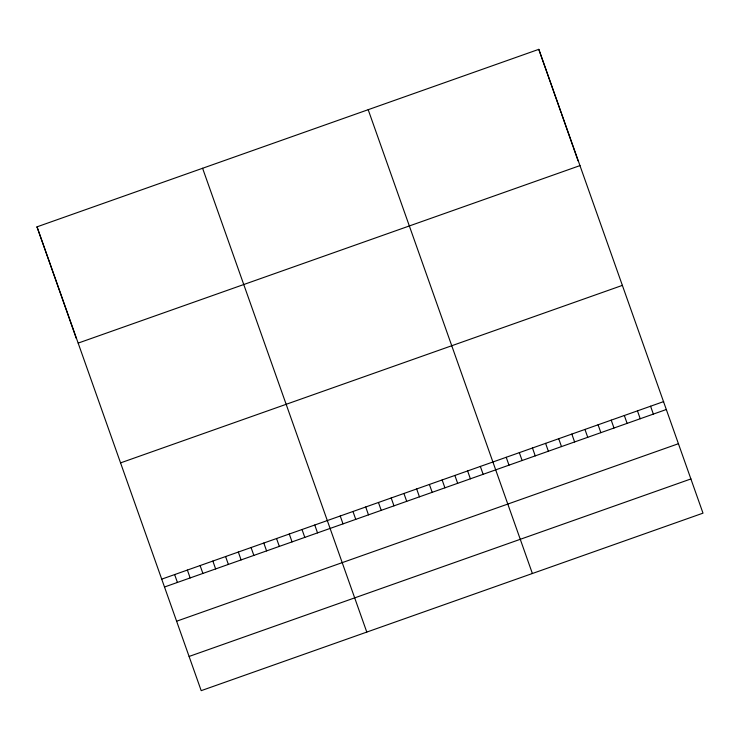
<?xml version="1.0" encoding="UTF-8"?>
<svg xmlns="http://www.w3.org/2000/svg" width="740" height="740" viewBox="0 0 740 740"><rect width="100%" height="100%" fill="white"/><g stroke="black" fill="none" stroke-linecap="round" stroke-linejoin="round"><path stroke-width="1.11" d="M37 226.847L538.803 49.34L703 513.153L201.197 690.66L37 226.847L76.294 338.421M78.218 343.082L580.021 165.584M120.685 462.842L622.488 285.344M161.903 579.078L663.706 401.579M164.678 586.949L666.481 409.451M176.731 621.174L678.534 443.676M189.144 656.436L690.947 478.928M368.187 109.696L532.384 573.509M202.594 168.267L366.79 632.08M538.803 49.34L561.077 112.6M561.429 113.599L572.927 146.252M573.278 147.232L578.097 160.922M650.58 406.223L653.355 414.095M637.455 410.857L640.23 418.738M624.338 415.501L627.104 423.382M611.212 420.144L613.987 428.016M598.087 424.788L600.862 432.66M584.961 429.431L587.736 437.303M571.835 434.075L574.61 441.947M558.719 438.718L561.484 446.59M545.593 443.362L548.368 451.233M532.467 447.996L535.242 455.877M519.341 452.639L522.116 460.521M506.216 457.283L508.99 465.155M480.352 466.431L483.127 474.303M467.615 470.936L470.39 478.817M454.878 475.441L457.653 483.322M442.141 479.955L444.916 487.827M429.404 484.46L432.179 492.331M416.666 488.964L419.441 496.836M403.929 493.469L406.704 501.341M391.192 497.974L393.967 505.846M378.454 502.479L381.22 510.35M365.717 506.983L368.483 514.864M352.98 511.488L355.746 519.369M340.233 515.993L343.009 523.874M314.759 525.012L317.534 532.883M302.022 529.516L304.797 537.388M289.285 534.021L292.06 541.893M276.547 538.526L279.322 546.398M263.81 543.03L266.585 550.902M251.073 547.535L253.848 555.416M238.336 552.04L241.101 559.921M225.598 556.545L228.364 564.426M212.861 561.059L215.627 568.93M200.115 565.563L202.89 573.435M187.377 570.068L190.152 577.94M174.64 574.573L177.415 582.445"/></g></svg>
